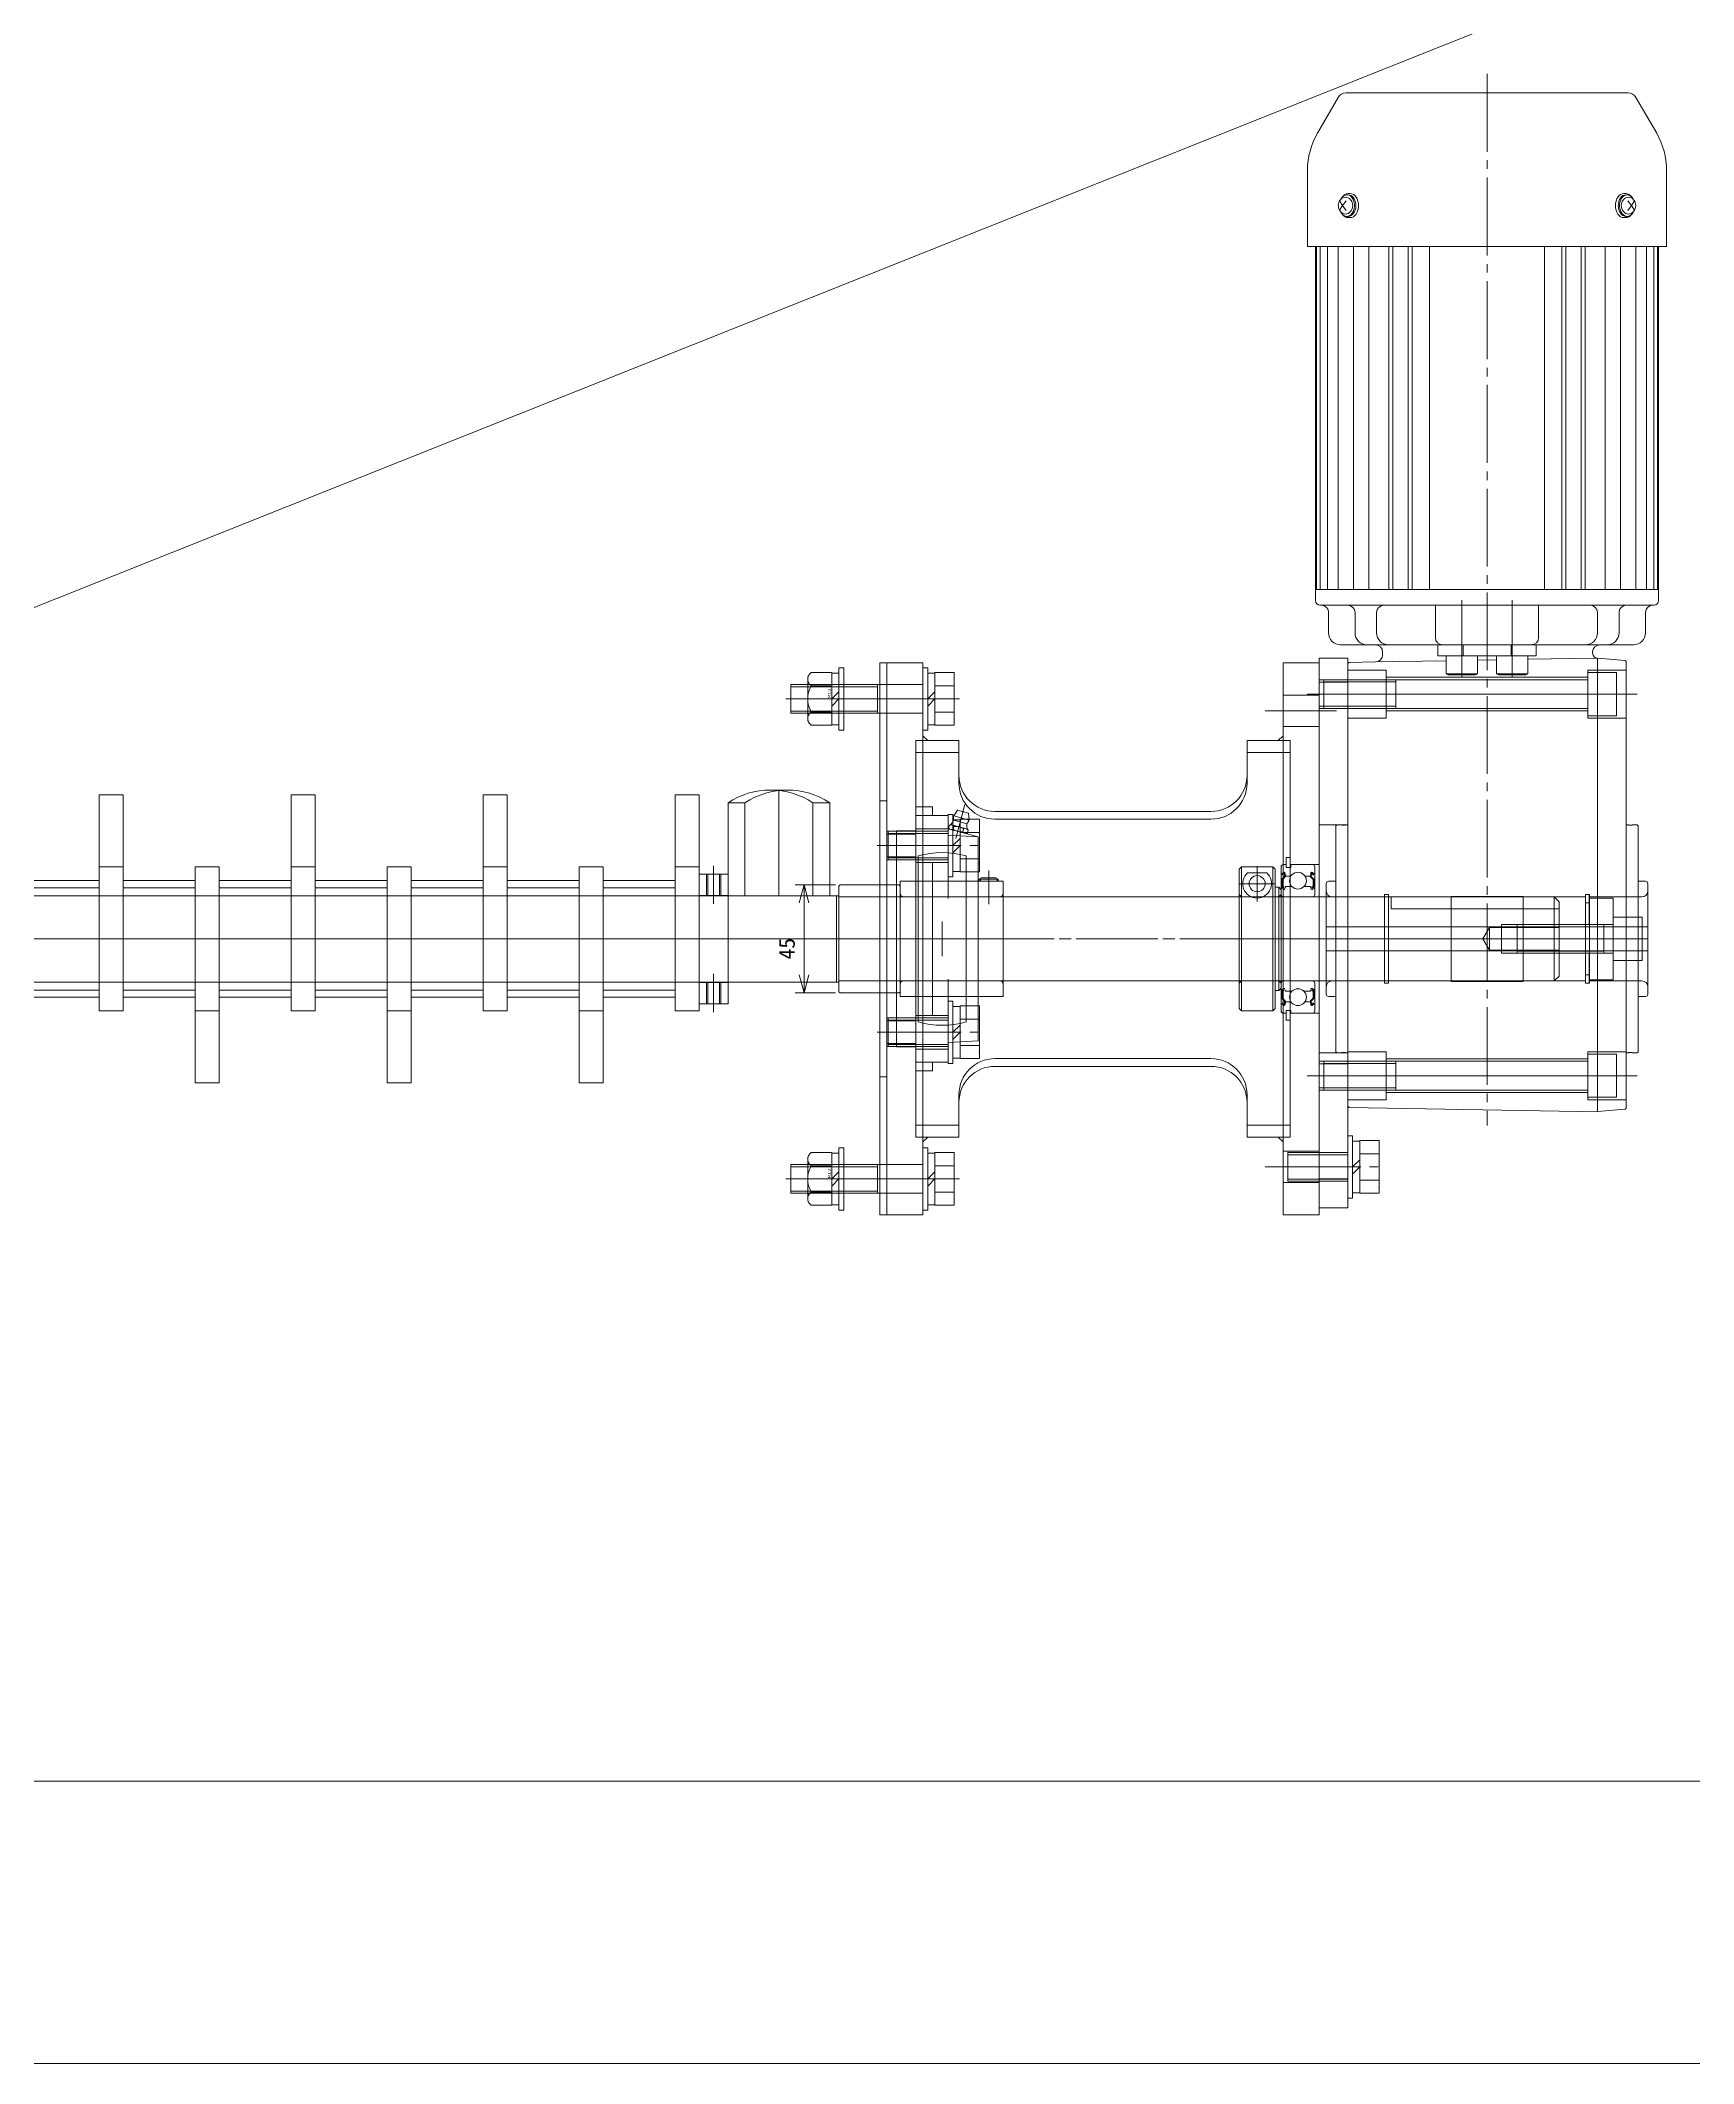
# Model space of a CAD drawing. Units: millimetres at full size. Extents: x -19442 to 19442, y -5866 to 5866.
# Drawn here: x -6899 to -6210, y 939 to 1782 of the extents above; entities that cross this region are included whole.
import ezdxf
from ezdxf.enums import TextEntityAlignment as Align

# ---------------------------------------------------------------- set-up
doc = ezdxf.new("R2010")
doc.units = ezdxf.units.MM
doc.header["$LTSCALE"] = 3.6
doc.linetypes.add('CHAIN2', pattern=[12, 9, -1, 1, -1])
doc.linetypes.add('DOUBLE_CHAIN2', pattern=[12.8, 9, -1, 0.6, -0.6, 0.6, -1])
for name, color, linetype, lineweight in [('0-2_06_PHANTOM', 2, 'DOUBLE_CHAIN2', 9), ('0-3_04_HIDDEN', 7, 'Continuous', 9), ('0-4_05_CENTER', 2, 'CHAIN2', 9), ('0-5_08_DIM', 3, 'Continuous', 9), ('0-6_0', 2, 'Continuous', 9), ('0-7_10_DRAFT', 1, 'Continuous', 9)]:
    doc.layers.add(name, color=color, linetype=linetype, lineweight=lineweight)
doc.styles.add('ＭＳ ゴシック', font='')
doc.styles.get('ＭＳ ゴシック').set_extended_font_data('MS Gothic')

# ---------------------------------------------------------------- blocks, each defined once
blk = doc.blocks.new('A$C33B27836_1')
at = {"layer": '0-3_04_HIDDEN', "color": 3}
for p, q in [((0, 57.5), (3, 57.5)), ((0, -57.5), (3, -57.5))]:
    blk.add_line(p, q, dxfattribs=at)
at = {"layer": '0-4_05_CENTER'}
for p, q in [((-7.072, 100), (9.943, 100)), ((-7.072, -100), (9.943, -100))]:
    blk.add_line(p, q, dxfattribs=at)
at = {"layer": '0-6_0', "color": 3}
blk.add_lwpolyline([(0, 115), (3, 115), (3, -115), (0, -115)], close=True, dxfattribs=at)
at = {"layer": '0-7_10_DRAFT'}
blk.add_line((0, 0), (3, 0), dxfattribs=at)
blk = doc.blocks.new('B6007ZZNRa_1')
at = {"layer": '0-6_0'}
for p, q in [((-3.78, 30), (-3.78, 18.5)), ((-3.58, 27.2), (-3.28, 27.2)), ((-2.338, 25.974), (-3.438, 24.874)), ((-3.28, 27.2), (-3.049, 27.53)), ((-2.961, 26.61), (-3.206, 26.782)), ((-3.034, 27.028), (-2.803, 27.357)), ((-2.789, 26.855), (-3.034, 27.028)), ((-2.961, 26.61), (-2.789, 26.855)), ((-2.78, 31), (-1.7, 31)), ((-2.385, 27.234), (-2.338, 25.974)), ((-2.087, 27.272), (-2.008, 26.382)), ((-1.809, 26.2), (0.314, 26.2)), ((-1.7, 31), (-1.7, 29.805)), ((-1.7, 29.805), (0, 29.805)), ((0, 29.805), (0.2, 29.805)), ((0.2, 31), (9.22, 31)), ((0.2, 31), (0.2, 29.805)), ((8.249, 26.2), (6.126, 26.2)), ((8.527, 27.272), (8.448, 26.382)), ((8.478, 26.721), (8.478, 25.85)), ((8.478, 25.85), (9.578, 24.75)), ((8.825, 27.234), (8.778, 25.974)), ((8.778, 25.974), (9.878, 24.874)), ((9.229, 26.855), (9.474, 27.028)), ((9.401, 26.61), (9.229, 26.855)), ((9.474, 27.028), (9.243, 27.357)), ((9.401, 26.61), (9.646, 26.782)), ((9.72, 27.2), (9.489, 27.53)), ((10.02, 27.2), (9.72, 27.2)), ((10.22, 30), (10.22, 18.5)), ((-3.58, 21.1), (-3.18, 21.1)), ((-3.438, 24.874), (-3.438, 21.7)), ((-3.18, 21.1), (-2.862, 20.721)), ((-3.138, 24.75), (-3.138, 21.7)), ((-2.618, 21.7), (-3.138, 21.7)), ((-3.138, 21.4), (-2.618, 21.4)), ((-2.78, 17.5), (9.22, 17.5)), ((-2.709, 20.65), (-2.534, 20.65)), ((-2.618, 21.4), (-2.618, 21.7)), ((-2.346, 20.781), (-2.023, 21.668)), ((-1.835, 21.8), (0.721, 21.8)), ((8.275, 21.8), (5.719, 21.8)), ((8.786, 20.781), (8.463, 21.668)), ((9.149, 20.65), (8.974, 20.65)), ((9.62, 21.1), (9.302, 20.721)), ((9.578, 24.75), (9.578, 21.7)), ((10.02, 21.1), (9.62, 21.1)), ((9.878, 24.874), (9.878, 21.7)), ((-3.78, -18.5), (-3.78, -30)), ((-3.58, -21.1), (-3.18, -21.1)), ((-3.438, -24.874), (-3.438, -21.7)), ((-2.338, -25.974), (-3.438, -24.874)), ((-3.18, -21.1), (-2.862, -20.721)), ((-3.138, -21.4), (-2.618, -21.4)), ((-3.138, -24.75), (-3.138, -21.7)), ((-2.618, -21.7), (-3.138, -21.7)), ((-2.038, -25.85), (-3.138, -24.75)), ((-2.78, -17.5), (9.22, -17.5)), ((-2.709, -20.65), (-2.534, -20.65)), ((-2.618, -21.4), (-2.618, -21.7)), ((-2.346, -20.781), (-2.023, -21.668)), ((-1.835, -21.8), (0.721, -21.8)), ((8.275, -21.8), (5.719, -21.8)), ((8.786, -20.781), (8.463, -21.668)), ((8.478, -25.85), (9.578, -24.75)), ((8.778, -25.974), (9.878, -24.874)), ((9.149, -20.65), (8.974, -20.65)), ((9.058, -21.4), (9.058, -21.7)), ((9.578, -21.4), (9.058, -21.4)), ((9.058, -21.7), (9.578, -21.7)), ((9.62, -21.1), (9.302, -20.721)), ((9.578, -24.75), (9.578, -21.7)), ((10.02, -21.1), (9.62, -21.1)), ((9.878, -24.874), (9.878, -21.7)), ((10.22, -18.5), (10.22, -30)), ((-3.58, -27.2), (-3.28, -27.2)), ((-3.28, -27.2), (-3.049, -27.53)), ((-2.961, -26.61), (-3.206, -26.782)), ((-2.789, -26.855), (-3.034, -27.028)), ((-3.034, -27.028), (-2.803, -27.357)), ((-2.961, -26.61), (-2.789, -26.855)), ((-2.78, -31), (-1.7, -31)), ((-2.385, -27.234), (-2.338, -25.974)), ((-2.087, -27.272), (-2.008, -26.382)), ((-2.038, -26.721), (-2.038, -25.85)), ((-1.809, -26.2), (0.314, -26.2)), ((-1.7, -29.805), (0, -29.805)), ((-1.7, -31), (-1.7, -29.805)), ((0, -29.805), (0.2, -29.805)), ((0.2, -31), (0.2, -29.805)), ((0.2, -31), (9.22, -31)), ((0.27, -31), (0.27, -31)), ((2.72, -31), (2.72, -31)), ((8.249, -26.2), (6.126, -26.2)), ((8.527, -27.272), (8.448, -26.382)), ((8.478, -26.721), (8.478, -25.85)), ((8.825, -27.234), (8.778, -25.974)), ((9.401, -26.61), (9.229, -26.855)), ((9.229, -26.855), (9.474, -27.028)), ((9.474, -27.028), (9.243, -27.357)), ((9.401, -26.61), (9.646, -26.782)), ((9.72, -27.2), (9.489, -27.53)), ((10.02, -27.2), (9.72, -27.2))]:
    blk.add_line(p, q, dxfattribs=at)
for points in [[(0, 29.805), (0, 33.85), (-1.7, 33.85), (-1.7, 31)], [(-2.038, 26.721), (-2.038, 25.85), (-3.138, 24.75)], [(9.578, 21.4), (9.058, 21.4), (9.058, 21.7), (9.578, 21.7)], [(0, -29.805), (0, -33.85), (-1.7, -33.85), (-1.7, -31)]]:
    blk.add_lwpolyline(points, dxfattribs=at)
for centre in [(3.22, 24.25), (3.22, -24.25)]:
    blk.add_circle(centre, 3.5, dxfattribs=at)
for centre, radius, start, end in [((-2.78, 30), 1, 90, 180), ((-3.58, 27.4), 0.2, 180, 270), ((-3.035, 27.027), 0.3, 144.93555, 235.03769), ((-2.615, 27.225), 0.53, 5.06514, 144.93555), ((-2.615, 27.225), 0.23, 2.13108, 144.93555), ((-1.809, 26.4), 0.2, 185.06514, 270), ((8.249, 26.4), 0.2, 270, 354.93486), ((9.055, 27.225), 0.53, 35.06445, 174.93486), ((9.055, 27.225), 0.23, 35.06445, 177.86892), ((9.22, 30), 1, 0, 90), ((9.475, 27.027), 0.3, 304.96231, 35.06445), ((10.02, 27.4), 0.2, 270, 0), ((-3.58, 20.9), 0.2, 90, 180), ((-2.78, 18.5), 1, 180, 270), ((-3.138, 21.7), 0.3, 180, 270), ((-2.709, 20.85), 0.2, 219.99908, 270), ((-2.534, 20.85), 0.2, 270, 339.97033), ((-1.835, 21.6), 0.2, 90, 159.97033), ((8.275, 21.6), 0.2, 20.02967, 90), ((8.974, 20.85), 0.2, 200.02967, 270), ((9.149, 20.85), 0.2, 270, 320.00092), ((9.22, 18.5), 1, 270, 0), ((9.578, 21.7), 0.3, 270, 0), ((10.02, 20.9), 0.2, 0, 90), ((-2.78, -18.5), 1, 90, 180), ((-3.58, -20.9), 0.2, 180, 270), ((-3.138, -21.7), 0.3, 90, 180), ((-2.709, -20.85), 0.2, 90, 140.00092), ((-2.534, -20.85), 0.2, 20.02967, 90), ((-1.835, -21.6), 0.2, 200.02967, 270), ((8.275, -21.6), 0.2, 270, 339.97033), ((8.974, -20.85), 0.2, 90, 159.97033), ((9.149, -20.85), 0.2, 39.99908, 90), ((9.22, -18.5), 1, 0, 90), ((9.578, -21.7), 0.3, 0, 90), ((10.02, -20.9), 0.2, 270, 0), ((-3.58, -27.4), 0.2, 90, 180), ((-2.78, -30), 1, 180, 270), ((-3.035, -27.027), 0.3, 124.96231, 215.06445), ((-2.615, -27.225), 0.53, 215.06445, 354.93486), ((-2.615, -27.225), 0.23, 215.06445, 357.86892), ((-1.809, -26.4), 0.2, 90, 174.93486), ((8.249, -26.4), 0.2, 5.06514, 90), ((9.055, -27.225), 0.53, 185.06514, 324.93555), ((9.055, -27.225), 0.23, 182.13108, 324.93555), ((9.22, -30), 1, 270, 0), ((9.475, -27.027), 0.3, 324.93555, 55.03769), ((10.02, -27.4), 0.2, 0, 90)]:
    blk.add_arc(centre, radius, start, end, dxfattribs=at)
at = {"layer": '0-7_10_DRAFT'}
for p, q in [((-3.78, 0), (10.22, 0)), ((0, 2.154), (0, -2.154))]:
    blk.add_line(p, q, dxfattribs=at)
blk = doc.blocks.new('SCSBN35-43b_1')
at = {"layer": '0-3_04_HIDDEN', "color": 2}
for p, q in [((1, 17.5), (0, 18.5)), ((1, 17.5), (16.5, 17.5)), ((16.5, 17.5), (17.5, 18.5)), ((1, -17.5), (0, -18.5)), ((1, -17.5), (16.5, -17.5)), ((16.5, -17.5), (17.5, -18.5))]:
    blk.add_line(p, q, dxfattribs=at)
at = {"layer": '0-4_05_CENTER'}
for p, q in [((10, -15.637), (10, -30.363)), ((2.637, -23), (17.363, -23))]:
    blk.add_line(p, q, dxfattribs=at)
at = {"layer": '0-6_0'}
for p, q in [((3.5, 30), (2.5, 29)), ((2.5, 29), (2.5, -29)), ((3.5, -30), (3.5, 30)), ((3.5, 30), (10, 30)), ((16.5, 30), (10, 30)), ((16.5, -30), (16.5, 30)), ((16.5, 30), (17.5, 29)), ((17.5, 29), (17.5, -29)), ((1, 21.5), (0, 20.5)), ((0, -20.5), (0, 20.5)), ((2.5, 21.5), (1, 21.5)), ((1, -21.5), (1, 21.5)), ((0, -20.5), (1, -21.5)), ((2.5, -21.5), (1, -21.5)), ((3.5, -30), (2.5, -29)), ((3.5, -30), (16.5, -30)), ((6.026, -27.495), (13.974, -27.495)), ((16.5, -30), (17.5, -29))]:
    blk.add_line(p, q, dxfattribs=at)
blk.add_circle((10, -23), 3.35, dxfattribs=at)
blk.add_arc((10, -23), 6, 311.47521, 228.52479, dxfattribs=at)
at = {"layer": '0-7_10_DRAFT'}
blk.add_line((0, 0), (17.5, 0), dxfattribs=at)
blk = doc.blocks.new('A$C630D245E_1')
at = {"layer": '0-3_04_HIDDEN'}
for p, q in [((-321.464, 62), (-328.536, 62)), ((-339.142, 18), (-339.142, 56.736)), ((-310.858, 56.736), (-310.858, 18)), ((-303.787, 56.736), (-310.858, 56.736)), ((-303.787, 56.736), (-303.787, 18)), ((-301, 18), (-301, -18)), ((-300, 17.5), (-2, 17.5)), ((-70, 12.5), (-70, 17.5)), ((0, 15.5), (-2, 17.5)), ((-2, -17.5), (-2, 17.5)), ((-70, 12.5), (0, 12.5)), ((0, -15.5), (0, 15.5)), ((-1548, 0), (-342.426, 0)), ((-300, 0), (-342.426, 0)), ((-29, 4.75), (-31.742, 0)), ((-31.742, 0), (-29, -4.75)), ((-24, 6), (0, 6)), ((-24, -6), (-24, 6)), ((-29, -4.75), (0, -4.75)), ((-24, -6), (0, -6)), ((0, -15.5), (-2, -17.5)), ((-300, -17.5), (-2, -17.5))]:
    blk.add_line(p, q, dxfattribs=at)
for points in [[(-346.213, 18), (-346.213, 56.736), (-339.142, 56.736)], [(-29, -4.75), (-29, 4.75), (0, 4.75)]]:
    blk.add_lwpolyline(points, dxfattribs=at)
blk.add_lwpolyline([(-300, 18), (-1548, 18), (-1550, 16), (-1550, -16), (-1548, -18), (-300, -18)], close=True, dxfattribs=at)
for centre, start, end in [((-328.536, 29.684), 90, 123.16324), ((-321.464, 29.684), 56.83676, 123.16324), ((-328.536, 29.684), 56.83676, 90)]:
    blk.add_arc(centre, 32.316, start, end, dxfattribs=at)
at = {"layer": '0-4_05_CENTER'}
blk.add_line((4.084, 0), (-1560, 0), dxfattribs=at)
at = {"layer": '0-7_10_DRAFT'}
blk.add_line((-325, 62), (-325, 18), dxfattribs=at)
blk = doc.blocks.new('A$C24EB69A1_1')
at = {"layer": '0-3_04_HIDDEN'}
for p, q in [((3, 27), (3, 18.1)), ((3.6, 27), (3.6, 18.1)), ((8.4, 27), (8.4, 18.1)), ((9, 27), (9, 18.1)), ((0, 18.1), (12, 18.1)), ((0, -18.1), (12, -18.1)), ((3, -27), (3, -18.1)), ((3.6, -27), (3.6, -18.1)), ((8.4, -27), (8.4, -18.1)), ((9, -27), (9, -18.1))]:
    blk.add_line(p, q, dxfattribs=at)
blk.add_lwpolyline([(0, -27), (12, -27), (12, 27), (0, 27)], close=True, dxfattribs=at)
at = {"layer": '0-4_05_CENTER'}
for p, q in [((6, 30.5), (6, 14.6)), ((6, -30.5), (6, -14.6))]:
    blk.add_line(p, q, dxfattribs=at)
at = {"layer": '0-7_10_DRAFT'}
blk.add_line((0, 0), (12, 0), dxfattribs=at)
blk = doc.blocks.new('A$C34C55DE4_1')
at = {"layer": '0-3_04_HIDDEN'}
for p, q in [((-30, 21.3), (0, 21.3)), ((-30, -21.3), (0, -21.3))]:
    blk.add_line(p, q, dxfattribs=at)
blk.add_lwpolyline([(-30, -24.3), (0, -24.3), (0, 24.3), (-30, 24.3)], close=True, dxfattribs=at)
at = {"layer": '0-7_10_DRAFT'}
blk.add_line((-30, 0), (0, 0), dxfattribs=at)
blk = doc.blocks.new('SNCS-HN-V35.0-D45-L25.5a_1')
at = {"layer": '0-3_04_HIDDEN', "color": 2}
for points in [[(-25.5, 17.5), (0, 17.5), (0, 22), (-0.5, 22.5), (-25, 22.5), (-25.5, 22)], [(-25.5, -17.5), (0, -17.5), (0, -22), (-0.5, -22.5), (-25, -22.5), (-25.5, -22)]]:
    blk.add_lwpolyline(points, close=True, dxfattribs=at)
at = {"layer": '0-7_10_DRAFT'}
blk.add_line((-25.5, 0), (0, 0), dxfattribs=at)
blk = doc.blocks.new('A$C17EB19F8_1')
at = {"layer": '0-3_04_HIDDEN'}
for p, q in [((0, 18), (-10, 18)), ((0, -18), (-10, -18)), ((0, -30), (-10, -30))]:
    blk.add_line(p, q, dxfattribs=at)
blk.add_lwpolyline([(-10, -60), (0, -60), (0, 30), (-10, 30)], close=True, dxfattribs=at)
at = {"layer": '0-7_10_DRAFT'}
blk.add_line((0, 0), (-10, 0), dxfattribs=at)
blk = doc.blocks.new('A$C787D12C3_1')
at = {"layer": '0-3_04_HIDDEN'}
for p, q in [((10, 18), (0, 18)), ((10, -18), (0, -18)), ((10, -30), (0, -30))]:
    blk.add_line(p, q, dxfattribs=at)
blk.add_lwpolyline([(0, -60), (10, -60), (10, 30), (0, 30)], close=True, dxfattribs=at)
at = {"layer": '0-7_10_DRAFT'}
blk.add_line((10, 0), (0, 0), dxfattribs=at)
blk = doc.blocks.new('A$C41610DD0_1')
at = {"layer": '0-3_04_HIDDEN'}
for name, p in [('A$C630D245E_1', (0, 0)), ('A$C17EB19F8_1', (-558.213, 0)), ('A$C17EB19F8_1', (-478.213, 0)), ('A$C17EB19F8_1', (-398.213, 0)), ('A$C34C55DE4_1', (-608.213, 0)), ('A$C34C55DE4_1', (-568.213, 0)), ('A$C34C55DE4_1', (-528.213, 0)), ('A$C34C55DE4_1', (-488.213, 0)), ('A$C34C55DE4_1', (-448.213, 0)), ('A$C34C55DE4_1', (-408.213, 0)), ('A$C34C55DE4_1', (-368.213, 0)), ('SNCS-HN-V35.0-D45-L25.5a_1', (-274.5, 0))]:
    blk.add_blockref(name, p, dxfattribs=at)
at = {"layer": '0-3_04_HIDDEN', "rotation": 180}
for p in [(-598.213, 0), (-518.213, 0), (-438.213, 0), (-358.213, 0)]:
    blk.add_blockref('A$C787D12C3_1', p, dxfattribs=at)
at = {"layer": '0-3_04_HIDDEN', "xscale": -1}
blk.add_blockref('A$C24EB69A1_1', (-346.213, 0), dxfattribs=at)
blk = doc.blocks.new('A$C169F6710_1')
at = {"layer": '0-3_04_HIDDEN', "linetype": 'CHAIN2'}
blk.add_line((0, -111.5), (0, 13.5), dxfattribs=at)
at = {"layer": '0-3_04_HIDDEN'}
for p, q in [((9, 0), (-9, 0)), ((-6, -110), (-6, 0)), ((6, -110), (6, 0)), ((-6, -80), (6, -80)), ((-5.053, -110), (-5.053, -80)), ((5.053, -110), (5.053, -80)), ((-6, -110), (6, -110))]:
    blk.add_line(p, q, dxfattribs=at)
blk.add_lwpolyline([(9, 0), (9, 12), (-9, 12), (-9, 0)], dxfattribs=at)
at = {"layer": '0-7_10_DRAFT', "style": 'ＭＳ ゴシック', "width": 1.9}
blk.add_text('CS-M12x110L', height=0.2199, dxfattribs=at).set_placement((5.794, 11.658), align=Align.BOTTOM_LEFT)
blk = doc.blocks.new('A$C4DE534E5_2')
at = {"layer": '0-3_04_HIDDEN'}
for p, q in [((-10.97, 13), (10.97, 13)), ((-10.97, 5), (-10.97, 13)), ((-5.485, 5), (-5.485, 13)), ((5.485, 5), (5.485, 13)), ((10.97, 5), (10.97, 13)), ((-13, 2), (13, 2)), ((-13, 2), (-13, 0)), ((-13, 0), (13, 0)), ((-10.97, 5), (10.97, 5)), ((-10.75, 5), (-10.75, 2)), ((-6, -25), (-6, 0)), ((-5.053, -25), (-5.053, 0)), ((0, 2), (-3, 5)), ((0, 5), (3, 2)), ((5.053, -25), (5.053, 0)), ((6, -25), (6, 0)), ((10.75, 2), (10.75, 5)), ((13, 0), (13, 2)), ((-6, -25), (6, -25))]:
    blk.add_line(p, q, dxfattribs=at)
at = {"layer": '0-3_04_HIDDEN', "linetype": 'CHAIN2'}
blk.add_line((0, -27.009), (0, 15.354), dxfattribs=at)
at = {"layer": '0-7_10_DRAFT', "style": 'ＭＳ ゴシック', "width": 1.8}
blk.add_text('BT-M12x30L,SW,PW', height=0.2199, dxfattribs=at).set_placement((6.19, 12.658), align=Align.BOTTOM_LEFT)
blk = doc.blocks.new('A$C415A6936_1')
at = {"layer": '0-3_04_HIDDEN', "linetype": 'CHAIN2'}
blk.add_line((0, -41.5), (0, 13.5), dxfattribs=at)
at = {"layer": '0-3_04_HIDDEN'}
for p, q in [((9, 0), (-9, 0)), ((-6, -40), (-6, 0)), ((6, -40), (6, 0)), ((-6, -4), (6, -4)), ((-5.053, -40), (-5.053, -4)), ((5.053, -40), (5.053, -4)), ((-6, -40), (6, -40))]:
    blk.add_line(p, q, dxfattribs=at)
blk.add_lwpolyline([(9, 0), (9, 12), (-9, 12), (-9, 0)], dxfattribs=at)
at = {"layer": '0-7_10_DRAFT', "style": 'ＭＳ ゴシック', "width": 1.9}
blk.add_text('CS-M12x40L', height=0.2199, dxfattribs=at).set_placement((6.067, 11.658), align=Align.BOTTOM_LEFT)
blk = doc.blocks.new('A$C564416E9_1')
at = {"layer": '0-6_0'}
for points in [[(0, 17), (-10, 17), (-10, 6), (0, 6)], [(0, -17), (-10, -17), (-10, -6), (0, -6)]]:
    blk.add_lwpolyline(points, close=True, dxfattribs=at)
at = {"layer": '0-7_10_DRAFT'}
blk.add_line((-10, 0), (0, 0), dxfattribs=at)
blk = doc.blocks.new('A$C04153C8E_1')
at = {"layer": '0-6_0'}
for points in [[(0, 18.5), (-1.6, 18.5), (-1.6, 15), (0, 15)], [(0, -18.5), (-1.6, -18.5), (-1.6, -15), (0, -15)]]:
    blk.add_lwpolyline(points, close=True, dxfattribs=at)
at = {"layer": '0-7_10_DRAFT'}
blk.add_line((0, 0), (-1.6, 0), dxfattribs=at)
blk = doc.blocks.new('A$C041477D7_1')
at = {"layer": '0-3_04_HIDDEN'}
for p, q in [((-101, 12), (-101, 0)), ((-100, 12), (-100, 0)), ((-90, 12), (-90, 0)), ((-89, 12), (-89, 0)), ((-63, 12), (-63, 0)), ((-62, 12), (-62, 0)), ((-52, 12), (-52, 0)), ((-51, 12), (-51, 0)), ((-47.5, 12), (-47.5, 0)), ((47.5, 12), (47.5, 0)), ((96, 12), (96, 0)), ((97, 12), (97, 0)), ((107, 12), (107, 0)), ((108, 12), (108, 0))]:
    blk.add_line(p, q, dxfattribs=at)
at = {"layer": '0-4_05_CENTER'}
for p, q in [((-95, 17), (-95, -5)), ((-57, 17), (-57, -5)), ((102, 17), (102, -5))]:
    blk.add_line(p, q, dxfattribs=at)
at = {"layer": '0-6_0', "color": 134}
blk.add_lwpolyline([(117, 12), (117, 0), (-112, 0), (-112, 12)], close=True, dxfattribs=at)
at = {"layer": '0-7_10_DRAFT'}
blk.add_line((0, 12), (0, 0), dxfattribs=at)
blk = doc.blocks.new('A$C1EEF0FFA_1')
at = {"layer": '0-6_0', "color": 134}
for p, q in [((-10.97, 13), (10.97, 13)), ((-10.97, 5), (-10.97, 13)), ((-5.485, 5), (-5.485, 13)), ((5.485, 5), (5.485, 13)), ((10.97, 5), (10.97, 13)), ((-13, 2), (13, 2)), ((-13, 2), (-13, 0)), ((-13, 0), (13, 0)), ((-10.97, 5), (10.97, 5)), ((-10.75, 5), (-10.75, 2)), ((-6, -55), (-6, 0)), ((0, 2), (-3, 5)), ((0, 5), (3, 2)), ((6, -55), (6, 0)), ((10.75, 2), (10.75, 5)), ((13, 0), (13, 2)), ((-6, -19), (6, -19)), ((-5.053, -55), (-5.053, -19)), ((5.053, -55), (5.053, -19)), ((-6, -55), (6, -55))]:
    blk.add_line(p, q, dxfattribs=at)
at = {"layer": '0-6_0', "color": 134, "linetype": 'CHAIN2'}
blk.add_line((0, -57.157), (0, 15.24), dxfattribs=at)
at = {"layer": '0-7_10_DRAFT', "style": 'ＭＳ ゴシック', "width": 1.8}
blk.add_text('BT-M12x60L,SW,PW', height=0.2199, dxfattribs=at).set_placement((6.421, 12.658), align=Align.BOTTOM_LEFT)
blk = doc.blocks.new('M12Nza_1_1_1')
at = {"layer": '0-2_06_PHANTOM', "color": 7}
for p, q in [((-10.95, 5), (-10.95, 13.533)), ((-8.213, 15), (8.212, 15)), ((-5.475, 5), (-5.475, 13.533)), ((5.475, 5), (5.475, 13.533)), ((10.95, 13.533), (10.95, 5)), ((10.95, 5), (-10.95, 5)), ((-10.75, 2), (-10.75, 5)), ((0, 2), (-3, 5)), ((0, 5), (3, 2)), ((10.75, 5), (10.75, 2))]:
    blk.add_line(p, q, dxfattribs=at)
at = {"layer": '0-2_06_PHANTOM', "color": 7, "linetype": 'CHAIN2'}
blk.add_line((0, 0), (0, 15), dxfattribs=at)
at = {"layer": '0-2_06_PHANTOM', "color": 7}
blk.add_lwpolyline([(-13, 2), (13, 2), (13, 0), (-13, 0)], close=True, dxfattribs=at)
for centre, radius, start, end in [((-8.213, 11.712), 3.288, 33.626, 146.374), ((0, 4.05), 10.95, 60, 120), ((8.212, 11.712), 3.288, 33.626, 146.374)]:
    blk.add_arc(centre, radius, start, end, dxfattribs=at)
at = {"layer": '0-7_10_DRAFT', "style": 'ＭＳ ゴシック', "width": 1.8}
blk.add_text('M12', height=1.1, dxfattribs=at).set_placement((0.31, 5.093), align=Align.BOTTOM_LEFT)
blk = doc.blocks.new('MUCFC207c_1')
at = {"layer": '0-3_04_HIDDEN', "color": 2}
for p, q in [((-22.189, 49.526), (-22.018, 52.367)), ((-22.189, 49.526), (-15.814, 51.234)), ((-22.018, 52.367), (-17.382, 53.609)), ((-15.814, 51.234), (-17.382, 53.609)), ((0, 51.391), (-13.5, 51.391)), ((-13.5, 51.391), (-13.5, 16.786)), ((0, 55), (-7, 55)), ((-7, 51.391), (-7, 55)), ((0, 55), (0, -55)), ((-26, 42.5), (-13.5, 45.849)), ((-26, 42.5), (-13.5, 43.158)), ((-26, -42.5), (-26, 42.5)), ((-21.5, 44.089), (-21.826, 45.306)), ((-15.845, 49.418), (-21.254, 47.968)), ((-20.945, 45.925), (-15.09, 47.494)), ((-14.572, 45.562), (-20.428, 43.993)), ((-19.874, 45.829), (-19.548, 44.612)), ((-15.97, 46.875), (-15.644, 45.658)), ((-14.018, 47.398), (-13.692, 46.181)), ((-13.5, 45.891), (0, 45.891)), ((8, 45), (0, 45)), ((8, 45), (8, -45)), ((-34.4, 24.9), (-33.361, 25.5)), ((-27.439, 25.5), (-33.361, 25.5)), ((-26.4, 24.9), (-27.439, 25.5)), ((-13.5, 31.891), (0, 31.891)), ((-7, 31.723), (-7, 25.501)), ((-7, -25.501), (-7, 25.501)), ((-36.4, 24), (-36.4, -24)), ((5, 17.5), (-34.9, 17.5)), ((-26.4, 24.9), (-34.4, 24.9)), ((-34.4, 24), (-34.4, 24.9)), ((-33.85, 24), (-33.85, 25.218)), ((-26.95, 24), (-26.95, 25.218)), ((-26.4, 24), (-26.4, 24.9)), ((6.5, 24), (6.5, -24)), ((-13.5, -51.391), (-13.5, -16.786)), ((5, -17.5), (-34.9, -17.5)), ((-13.5, -31.891), (0, -31.891)), ((-7, -25.501), (-7, -31.723)), ((-26, -42.5), (-13.5, -43.158)), ((-13.5, -45.891), (0, -45.891)), ((8, -45), (0, -45)), ((0, -51.391), (-13.5, -51.391)), ((-7, -55), (-7, -51.391)), ((0, -55), (-7, -55))]:
    blk.add_line(p, q, dxfattribs=at)
at = {"layer": '0-3_04_HIDDEN', "color": 2, "linetype": 'CHAIN2'}
for p, q in [((-16.724, 41.88), (-20.502, 55.982)), ((-17.158, 38.891), (3.272, 38.891)), ((-30.4, 28.5), (-30.4, 14.5)), ((-17.158, -38.891), (3.272, -38.891))]:
    blk.add_line(p, q, dxfattribs=at)
at = {"layer": '0-3_04_HIDDEN', "color": 2}
for points in [[(6.5, 24), (-26, 24), (-36.4, 24)], [(6.5, -24), (-26, -24), (-36.4, -24)]]:
    blk.add_lwpolyline(points, dxfattribs=at)
for centre, radius, start, end in [((-19.315, 51.551), 1.587, 84.55499, 125.44501), ((-19.001, 50.38), 3.3, 347.94674, 15), ((-19.001, 50.38), 3.3, 195, 222.05326), ((-20.541, 44.415), 1.563, 64.73979, 145.26021), ((-27.245, 47.653), 6, 339.31982, 359.78433), ((-20.832, 45.503), 1.563, 244.73979, 325.26021), ((-22.045, 47.634), 0.8, 359.78433, 42.05326), ((-16.543, 41.205), 5.698, 84.22909, 125.77091), ((-18.975, 50.281), 5.698, 264.22909, 305.77091), ((-14.685, 45.984), 1.563, 64.73979, 145.26021), ((-14.992, 49.524), 0.8, 167.94674, 210.21567), ((-10.498, 52.141), 6, 210.21567, 230.68018), ((-14.977, 47.072), 1.563, 244.73979, 325.26021), ((-34.9, 19), 1.5, 180, 270), ((5, 19), 1.5, 270, 0), ((-34.9, -19), 1.5, 90, 180), ((5, -19), 1.5, 0, 90)]:
    blk.add_arc(centre, radius, start, end, dxfattribs=at)
at = {"layer": '0-7_10_DRAFT'}
for p, q in [((-21, -34.583), (-21, 34.583)), ((-1, -34.583), (-1, 34.583)), ((-36.4, 0), (8, 0)), ((-11, 7.213), (-11, -7.213))]:
    blk.add_line(p, q, dxfattribs=at)
for start, end in [(73.87238, 106.12762), (253.87238, 286.12762)]:
    blk.add_arc((-11, 0), 36, start, end, dxfattribs=at)
blk = doc.blocks.new('A$C02B163D6_1')
at = {"layer": '0-3_04_HIDDEN'}
for p, q in [((-180, 101.5), (-165, 101.5)), ((-180, 88.5), (-165, 88.5)), ((-165, 82.6), (-168, 82.6)), ((-168, -82.6), (-168, 82.6)), ((-168, 77.6), (-150, 77.6)), ((-150, 82.6), (-150, 64.88)), ((-30, 64.88), (-30, 82.6)), ((-30, 77.6), (-12, 77.6)), ((-15, 82.6), (-12, 82.6)), ((-12, -82.6), (-12, 82.6)), ((-135, 49.88), (-45, 49.88)), ((-12, 44.891), (0, 44.891)), ((-12, 43.641), (0, 43.641)), ((-12, 34.141), (0, 34.141)), ((-168, 31), (-180, 31)), ((-12, 32.891), (0, 32.891)), ((-168, -31), (-180, -31)), ((-12, -32.891), (0, -32.891)), ((-12, -34.141), (0, -34.141)), ((-135, -49.88), (-45, -49.88)), ((-12, -43.641), (0, -43.641)), ((-12, -44.891), (0, -44.891)), ((-150, -82.6), (-150, -64.88)), ((-30, -64.88), (-30, -82.6)), ((-168, -77.6), (-150, -77.6)), ((-165, -82.6), (-168, -82.6)), ((-30, -77.6), (-12, -77.6)), ((-15, -82.6), (-12, -82.6)), ((-180, -88.5), (-165, -88.5)), ((-180, -101.5), (-165, -101.5))]:
    blk.add_line(p, q, dxfattribs=at)
for centre, start, end in [((-135, 64.88), 180, 270), ((-45, 64.88), 270, 0), ((-135, -64.88), 90, 180), ((-45, -64.88), 0, 90)]:
    blk.add_arc(centre, 15, start, end, dxfattribs=at)
at = {"layer": '0-4_05_CENTER'}
for p, q in [((-157.634, 95), (-187.26, 95)), ((-22.366, 100), (7.26, 100)), ((-16.143, 38.891), (4.119, 38.891)), ((6, 0), (-186.302, 0)), ((-16.143, -38.891), (4.119, -38.891)), ((-157.634, -95), (-187.26, -95)), ((-22.366, -100), (7.26, -100))]:
    blk.add_line(p, q, dxfattribs=at)
at = {"layer": '0-6_0', "color": 134}
for p, q in [((-150, 82.6), (-165, 82.6)), ((-15, 82.6), (-30, 82.6)), ((-135, 53.094), (-45, 53.094)), ((-135, -53.094), (-45, -53.094)), ((-150, -82.6), (-165, -82.6)), ((-15, -82.6), (-30, -82.6))]:
    blk.add_line(p, q, dxfattribs=at)
for points in [[(-180, 115), (-165, 115), (-165, -115), (-180, -115)], [(-15, -115), (0, -115), (0, 115), (-15, 115)]]:
    blk.add_lwpolyline(points, close=True, dxfattribs=at)
at = {"layer": '0-6_0', "color": 3}
for points in [[(-165, 82.6), (-163, 82.6), (-163, 82.6), (-165, 84.6)], [(-15, 82.6), (-17, 82.6), (-17, 82.6), (-15, 84.6)], [(-165, -82.6), (-163, -82.6), (-163, -82.6), (-165, -84.6)], [(-15, -82.6), (-17, -82.6), (-17, -82.6), (-15, -84.6)]]:
    blk.add_lwpolyline(points, close=True, dxfattribs=at)
at = {"layer": '0-6_0', "color": 134}
for centre, start, end in [((-135, 68.094), 180, 270), ((-45, 68.094), 270, 0), ((-135, -68.094), 90, 180), ((-45, -68.094), 0, 90)]:
    blk.add_arc(centre, 15, start, end, dxfattribs=at)
blk = doc.blocks.new('GM-SHYPF-RH 0.75kW、1／5～1／60、200V、60Hzb_1')
at = {"layer": '0-3_04_HIDDEN', "color": 2}
for p, q in [((-17.5, 100.75), (-17.5, 122.5)), ((17.5, 121), (-17.5, 121)), ((-5, -9), (-5, 125)), ((5, -9), (5, 125)), ((17.5, 100.75), (17.5, 122.5)), ((-112, 115.999), (-112, 99.999)), ((-92, 115.999), (-92, 99.999)), ((47, 115.999), (47, 99.999)), ((67, 115.999), (67, 99.999)), ((-112, 99.999), (-92, 99.999)), ((-109, 99.999), (-109, 15.999)), ((-95, 99.999), (-95, 15.999)), ((-18.5, 100.75), (18.5, 100.75)), ((-18.5, 99), (-18.5, 100.75)), ((-17.5, 73), (-17.5, 99)), ((17.5, 73), (17.5, 99)), ((47, 99.999), (67, 99.999)), ((50, 99.999), (50, 15.999)), ((64, 99.999), (64, 15.999)), ((-118, 68), (-122.5, 68)), ((17.7, 73), (-17.7, 73)), ((-17.7, 43), (-17.7, 73)), ((17.7, 43), (17.7, 73)), ((-118, 48), (-122.5, 48)), ((17.7, 43), (-17.7, 43)), ((-17.5, 17), (-17.5, 43)), ((17.5, 17), (17.5, 43)), ((-112, 15.999), (-112, -0.001)), ((-18.5, 15.25), (18.5, 15.25)), ((-17.5, -6.5), (-17.5, 15.25)), ((17.5, -6.5), (17.5, 15.25)), ((47, 15.999), (47, -0.001))]:
    blk.add_line(p, q, dxfattribs=at)
for points in [[(-18.5, 99), (18.5, 99), (18.5, 100.75)], [(-18.5, 17), (18.5, 17), (18.5, 15.25)], [(-112, 15.999), (-92, 15.999), (-92, -0.001)], [(47, 15.999), (67, 15.999), (67, -0.001)]]:
    blk.add_lwpolyline(points, dxfattribs=at)
for centre, start, end in [((-20, 122.5), 0, 90), ((20, 122.5), 90, 180), ((-20, -6.5), 270, 0), ((20, -6.5), 180, 270)]:
    blk.add_arc(centre, 2.5, start, end, dxfattribs=at)
at = {"layer": '0-4_05_CENTER'}
for p, q in [((-102, -4.543), (-102, 120.542)), ((57, -4.543), (57, 120.542)), ((-109.085, 68.5), (-141.095, 68.5)), ((-360.377, 58), (77.681, 58)), ((-109.072, 47.5), (-141.095, 47.5))]:
    blk.add_line(p, q, dxfattribs=at)
at = {"layer": '0-6_0'}
for p, q in [((-350.6, 120.041), (-335.647, 128.674)), ((-288.5, 132.8), (-320.247, 132.8)), ((-288.5, 132.8), (-288.5, -16.8)), ((-288.5, 129.5), (-145.5, 129.5)), ((-288.5, 129), (-145.5, 129)), ((-288.5, 127.5), (-145.5, 127.5)), ((-145.5, -4.75), (-145.5, 129.5)), ((-141, 129.5), (-145.5, 129.5)), ((-139, 127), (-139, 127.5)), ((-139, -11), (-139, 127)), ((-305.5, 118.245), (-307.5, 116.672)), ((-305.5, 118.245), (-307.429, 119.456)), ((-305.5, 118.245), (-303.57, 119.456)), ((-305.5, 118.245), (-303.5, 116.672)), ((-288.5, 124.5), (-145.5, 124.5)), ((-288.5, 120), (-145.5, 120)), ((-136, 124), (-127.5, 124)), ((-136, 124), (-127.5, 124)), ((-122.5, 104.5), (-122.5, 119)), ((-47.5, 120.6), (-47.1, 121)), ((-47.5, 120.6), (-47.5, 118.5)), ((-47.35, 118.5), (-47.5, 118.5)), ((-47.35, 118.5), (-47.35, 117)), ((-47.1, 121), (0, 121)), ((-24, 124), (-24, 120.999)), ((0, 125), (-23, 125)), ((23, 125), (0, 125)), ((47.1, 121), (0, 121)), ((24, 124), (24, 120.999)), ((47.5, 120.6), (47.1, 121)), ((47.35, 118.5), (47.5, 118.5)), ((47.35, 118.5), (47.35, 117)), ((47.5, 120.6), (47.5, 118.5)), ((-352.5, -0.75), (-352.5, 116.75)), ((-310.5, 115.841), (-310.5, 115.025)), ((-310, 116.407), (-310, 115.841)), ((-301, 116.407), (-301, 115.841)), ((-300.5, 115.841), (-300.5, 115.025)), ((-288.5, 113.586), (-145.5, 113.586)), ((-136, 113), (-127.5, 113)), ((-115.379, 104.448), (-115.186, 115.5)), ((-114.678, 116), (-115.186, 115.5)), ((-42.493, 116), (-114.678, 116)), ((-51.743, 116), (69.685, 116)), ((-47.35, 117), (-47.5, 117)), ((-47.5, 117), (-47.5, 116)), ((69.685, 116), (70.193, 115.5)), ((72, 12), (70.193, 115.5)), ((-288.5, 107.222), (-145.5, 107.222)), ((-136, 103.987), (-127.5, 103.987)), ((-122.5, 104.5), (-122.5, -3)), ((-119.5, 101.5), (-118.379, 101.5)), ((-115.896, 75), (-115.379, 104.448)), ((-145.5, 98.849), (-288.5, 98.849)), ((-145.5, 97.201), (-288.5, 97.201)), ((-288.5, 90.843), (-145.5, 90.843)), ((-288.5, 89.21), (-145.5, 89.21)), ((-288.5, 82), (-145.5, 82)), ((-125.5, 79.5), (-139, 79.5)), ((-122.5, 37.5), (-122.5, 78.5)), ((-118, 78.5), (-122.5, 78.5)), ((-118, 37.5), (-118, 78.5)), ((-118, 62), (-118, 75)), ((-118, 75), (-110.5, 75)), ((-110.5, 75), (-110, 74.134)), ((-110.5, 75), (-110.5, 62)), ((-110, 74.134), (-110, 62.866)), ((-118, 62), (-110.5, 62)), ((-116.265, 54), (-116.124, 62)), ((-110.5, 62), (-110, 62.866)), ((-118, 54), (-118, 41)), ((-118, 54), (-110.5, 54)), ((-110.5, 54), (-110, 53.134)), ((-110.5, 41), (-110.5, 54)), ((-110, 41.866), (-110, 53.134)), ((-288.5, 34), (-145.5, 34)), ((-125.5, 36.5), (-139, 36.5)), ((-118, 37.5), (-122.5, 37.5)), ((-118, 41), (-110.5, 41)), ((-110.5, 41), (-110, 41.866)), ((-288.5, 26.79), (-145.5, 26.79)), ((-288.5, 25.157), (-145.5, 25.157)), ((-145.5, 18.799), (-288.5, 18.799)), ((-145.5, 17.151), (-288.5, 17.151)), ((-18.5, 17), (-18.5, 15.25)), ((-288.5, -16.8), (-288.5, 15.403)), ((-288.5, 8.778), (-145.5, 8.778)), ((-136, 12.013), (-127.5, 12.013)), ((-119.5, 14), (-118.993, 14)), ((-116.043, 0.497), (-117.002, 12)), ((71, 0.497), (71.958, 11.999)), ((-310.5, 0.975), (-310.403, 1.665)), ((-310.5, 0.159), (-310.5, 0.975)), ((-310.414, -0.491), (-310.5, 0.159)), ((-310.403, 1.665), (-310.119, 2.328)), ((-310.119, 2.328), (-309.657, 2.94)), ((-310, 0.159), (-309.913, 0.779)), ((-310, -0.407), (-310, 0.159)), ((-309.996, -0.525), (-309.948, 0.075)), ((-309.948, 0.075), (-309.74, 0.658)), ((-309.913, 0.779), (-309.657, 1.376)), ((-309.74, 0.658), (-309.381, 1.203)), ((-309.657, 2.94), (-309.035, 3.475)), ((-309.657, 1.376), (-309.241, 1.926)), ((-309.381, 1.203), (-308.884, 1.69)), ((-309.241, 1.926), (-308.682, 2.409)), ((-309.035, 3.475), (-308.277, 3.915)), ((-308.932, -0.356), (-308.733, 0.209)), ((-308.884, 1.69), (-308.266, 2.103)), ((-308.733, 0.209), (-308.41, 0.73)), ((-308.682, 2.409), (-308, 2.804)), ((-308.41, 0.73), (-307.974, 1.186)), ((-308.277, 3.915), (-307.413, 4.242)), ((-308.266, 2.103), (-307.549, 2.426)), ((-308, 2.804), (-307.222, 3.098)), ((-307.974, 1.186), (-307.444, 1.56)), ((-307.549, 2.426), (-306.759, 2.648)), ((-307.444, 1.56), (-306.839, 1.839)), ((-307.413, 4.242), (-306.475, 4.443)), ((-307.222, 3.098), (-306.377, 3.28)), ((-306.839, 1.839), (-306.182, 2.01)), ((-306.759, 2.648), (-305.925, 2.761)), ((-306.475, 4.443), (-305.5, 4.511)), ((-306.377, 3.28), (-305.5, 3.341)), ((-306.182, 2.01), (-305.5, 2.068)), ((-305.925, 2.761), (-305.075, 2.761)), ((-305.5, 4.511), (-304.524, 4.443)), ((-305.5, 3.341), (-304.622, 3.28)), ((-305.5, 2.068), (-304.817, 2.01)), ((-305.075, 2.761), (-304.24, 2.648)), ((-304.817, 2.01), (-304.16, 1.839)), ((-304.622, 3.28), (-303.777, 3.098)), ((-304.524, 4.443), (-303.586, 4.242)), ((-304.24, 2.648), (-303.45, 2.426)), ((-304.16, 1.839), (-303.555, 1.56)), ((-303.777, 3.098), (-302.999, 2.804)), ((-303.586, 4.242), (-302.722, 3.915)), ((-303.555, 1.56), (-303.025, 1.186)), ((-303.45, 2.426), (-302.733, 2.103)), ((-303.025, 1.186), (-302.589, 0.73)), ((-302.999, 2.804), (-302.318, 2.409)), ((-302.733, 2.103), (-302.115, 1.69)), ((-302.722, 3.915), (-301.964, 3.475)), ((-302.589, 0.73), (-302.266, 0.209)), ((-302.318, 2.409), (-301.758, 1.926)), ((-302.266, 0.209), (-302.067, -0.356)), ((-302.115, 1.69), (-301.618, 1.203)), ((-301.964, 3.475), (-301.342, 2.94)), ((-301.758, 1.926), (-301.342, 1.376)), ((-301.618, 1.203), (-301.259, 0.658)), ((-301.342, 2.94), (-300.88, 2.328)), ((-301.342, 1.376), (-301.086, 0.779)), ((-301.259, 0.658), (-301.051, 0.075)), ((-301.086, 0.779), (-301, 0.159)), ((-301.051, 0.075), (-301.003, -0.525)), ((-301, -0.407), (-301, 0.159)), ((-300.88, 2.328), (-300.596, 1.665)), ((-300.596, 1.665), (-300.5, 0.975)), ((-300.5, 0.159), (-300.585, -0.491)), ((-300.5, 0.159), (-300.5, 0.975)), ((-288.5, 2.414), (-145.5, 2.414)), ((-136, 3), (-127.5, 3)), ((-116.043, 0.497), (-115.503, 0.001)), ((-42.493, 0), (-115.503, 0)), ((-51.743, 0), (69.685, 0)), ((-47.5, -1), (-47.5, 0)), ((47.497, 0), (70.46, 0)), ((47.497, 0), (69.917, 0)), ((71, 0.497), (70.46, 0)), ((-350.6, -4.041), (-335.647, -12.674)), ((-310.162, -1.119), (-310.414, -0.491)), ((-309.75, -1.703), (-310.162, -1.119)), ((-309.885, -1.121), (-309.996, -0.525)), ((-309.617, -1.691), (-309.885, -1.121)), ((-309.194, -2.223), (-309.75, -1.703)), ((-309.202, -2.216), (-309.617, -1.691)), ((-308.655, -2.676), (-309.202, -2.216)), ((-309, -0.944), (-308.932, -0.356)), ((-308.932, -1.531), (-309, -0.944)), ((-308.733, -2.096), (-308.932, -1.531)), ((-308.41, -2.617), (-308.733, -2.096)), ((-307.995, -3.055), (-308.655, -2.676)), ((-307.974, -3.073), (-308.41, -2.617)), ((-307.444, -3.447), (-307.974, -3.073)), ((-305.5, -2.245), (-307.5, -0.672)), ((-306.839, -3.726), (-307.444, -3.447)), ((-305.5, -2.245), (-307.429, -3.456)), ((-306.182, -3.897), (-306.839, -3.726)), ((-305.5, -3.955), (-306.182, -3.897)), ((-305.5, -2.245), (-303.5, -0.672)), ((-305.5, -2.245), (-303.57, -3.456)), ((-304.817, -3.897), (-305.5, -3.955)), ((-304.16, -3.726), (-304.817, -3.897)), ((-303.555, -3.447), (-304.16, -3.726)), ((-303.025, -3.073), (-303.555, -3.447)), ((-302.589, -2.617), (-303.025, -3.073)), ((-302.344, -2.676), (-303.004, -3.055)), ((-302.266, -2.096), (-302.589, -2.617)), ((-301.797, -2.216), (-302.344, -2.676)), ((-302.067, -1.531), (-302.266, -2.096)), ((-302.067, -0.356), (-302, -0.944)), ((-302, -0.944), (-302.067, -1.531)), ((-301.249, -1.703), (-301.805, -2.223)), ((-301.382, -1.691), (-301.797, -2.216)), ((-301.114, -1.121), (-301.382, -1.691)), ((-300.837, -1.119), (-301.249, -1.703)), ((-301.003, -0.525), (-301.114, -1.121)), ((-300.585, -0.491), (-300.837, -1.119)), ((-288.5, -4), (-145.5, -4)), ((-145.5, -4.75), (-145.5, -13.5)), ((-136, -8), (-127.5, -8)), ((-47.5, -4.6), (-47.5, -2.5)), ((-47.35, -2.5), (-47.5, -2.5)), ((-47.5, -4.6), (-47.1, -5)), ((0, -5), (-47.1, -5)), ((-47.1, -5), (0, -5)), ((-24, -8), (-24, -5)), ((0, -5), (47.1, -5)), ((47.1, -5), (0, -5)), ((24, -8), (24, -5)), ((47.5, -4.6), (47.1, -5)), ((47.35, -2.5), (47.35, -1)), ((47.35, -2.5), (47.5, -2.5)), ((47.5, -4.6), (47.5, -2.5)), ((-288.5, -16.8), (-320.247, -16.8)), ((-288.5, -8.5), (-145.5, -8.5)), ((-288.5, -11.5), (-145.5, -11.5)), ((-288.5, -13), (-145.5, -13)), ((-288.5, -13.5), (-145.5, -13.5)), ((-141, -13.5), (-145.5, -13.5)), ((-139, -11), (-139, -11.5)), ((0, -9), (-23, -9)), ((23, -9), (0, -9))]:
    blk.add_line(p, q, dxfattribs=at)
for points in [[(-309.194, 118.223), (-309.75, 117.703), (-310.162, 117.119), (-310.414, 116.491), (-310.5, 115.841)], [(-307.995, 119.055), (-308.655, 118.676), (-309.202, 118.216), (-309.617, 117.691), (-309.885, 117.121), (-309.996, 116.525), (-309.948, 115.925), (-309.74, 115.342), (-309.381, 114.797), (-308.884, 114.31), (-308.266, 113.897), (-307.549, 113.574), (-306.759, 113.352), (-305.925, 113.239), (-305.075, 113.239), (-304.24, 113.352), (-303.45, 113.574), (-302.733, 113.897), (-302.115, 114.31), (-301.618, 114.797), (-301.259, 115.342), (-301.051, 115.925), (-301.003, 116.525), (-301.114, 117.121), (-301.382, 117.691), (-301.797, 118.216), (-302.344, 118.676), (-303.004, 119.055)], [(-300.5, 115.841), (-300.585, 116.491), (-300.837, 117.119), (-301.249, 117.703), (-301.805, 118.223)], [(-310.5, 115.025), (-310.403, 114.335), (-310.119, 113.672), (-309.657, 113.06), (-309.035, 112.525), (-308.277, 112.085), (-307.413, 111.758), (-306.475, 111.557), (-305.5, 111.489), (-304.524, 111.557), (-303.586, 111.758), (-302.722, 112.085), (-301.964, 112.525), (-301.342, 113.06), (-300.88, 113.672), (-300.596, 114.335), (-300.5, 115.025)], [(-310, 115.841), (-309.913, 115.221), (-309.657, 114.624), (-309.241, 114.074), (-308.682, 113.591), (-308, 113.196), (-307.222, 112.902), (-306.377, 112.72), (-305.5, 112.659), (-304.622, 112.72), (-303.777, 112.902), (-302.999, 113.196), (-302.318, 113.591), (-301.758, 114.074), (-301.342, 114.624), (-301.086, 115.221), (-301, 115.841)], [(47.35, 117), (47.5, 117), (47.5, 116)], [(72, 12), (-117.002, 12), (-116.493, 41)], [(47.35, -1), (47.5, -1), (47.5, 0)], [(-47.35, -2.5), (-47.35, -1), (-47.5, -1)]]:
    blk.add_lwpolyline(points, dxfattribs=at)
blk.add_lwpolyline([(-309, 116.944), (-308.932, 116.356), (-308.733, 115.791), (-308.41, 115.27), (-307.974, 114.814), (-307.444, 114.44), (-306.839, 114.161), (-306.182, 113.99), (-305.5, 113.932), (-304.817, 113.99), (-304.16, 114.161), (-303.555, 114.44), (-303.025, 114.814), (-302.589, 115.27), (-302.266, 115.791), (-302.067, 116.356), (-302, 116.944), (-302.067, 117.531), (-302.266, 118.096), (-302.589, 118.617), (-303.025, 119.073), (-303.555, 119.447), (-304.16, 119.726), (-304.817, 119.897), (-305.5, 119.955), (-306.182, 119.897), (-306.839, 119.726), (-307.444, 119.447), (-307.974, 119.073), (-308.41, 118.617), (-308.733, 118.096), (-308.932, 117.531)], close=True, dxfattribs=at)
for centre, radius, start, end in [((-320.247, 102), 30.8, 90, 120), ((-141, 127.5), 2, 0, 90), ((-136, 127), 3, 180, 270), ((-136, 127), 3, 180, 270), ((-348.7, 116.75), 3.8, 120, 180), ((-127.5, 119), 5, 0, 90), ((-127.5, 119), 5, 0, 90), ((-23, 124), 1, 90, 180), ((23, 124), 1, 0, 90), ((-136, 116), 3, 180, 270), ((-127.5, 108), 5, 0, 90), ((-136, 100.987), 3, 90, 180), ((-127.5, 98.987), 5, 0, 90), ((-119.5, 104.5), 3, 180, 270), ((-118.379, 104.5), 3, 270, 359), ((-125.5, 76.5), 3, 0, 90), ((-125.5, 39.5), 3, 270, 0), ((-127.5, 17.013), 5, 270, 0), ((-136, 15.013), 3, 180, 270), ((-119.5, 11), 3, 90, 180), ((-118.993, 12), 2, 0, 90), ((-136, 0), 3, 90, 180), ((-127.5, 8), 5, 270, 0), ((-348.7, -0.75), 3.8, 180, 240), ((-136, -11), 3, 90, 180), ((-127.5, -3), 5, 270, 0), ((-23, -8), 1, 180, 270), ((23, -8), 1, 270, 0), ((-320.247, 14), 30.8, 240, 270), ((-141, -11.5), 2, 270, 0)]:
    blk.add_arc(centre, radius, start, end, dxfattribs=at)
at = {"layer": '0-7_10_DRAFT'}
blk.add_line((0, -9), (0, 125), dxfattribs=at)
blk = doc.blocks.new('_Open30')
at = {"layer": '0-5_08_DIM', "color": 4}
blk.add_line((0, 0), (-1, 0), dxfattribs=at)
blk.add_lwpolyline([(-1, 0.26795), (0, 0), (-1, -0.26795)], dxfattribs=at)

msp = doc.modelspace()

# ---------------------------------------------------------------- linework, layer by layer
at = {"layer": '0-5_08_DIM'}
for p, q in [((-6567.561, 1429.727), (-6584.463, 1429.727)), ((-6580.713, 1392.227), (-6580.713, 1422.227)), ((-6567.561, 1384.727), (-6584.463, 1384.727))]:
    msp.add_line(p, q, dxfattribs=at)
at = {"layer": '0-6_0', "color": 3}
msp.add_line((-5053.624, 2282.449), (-8127.741, 1056.262), dxfattribs=at)
msp.add_lwpolyline([(-8416.094, 938.682), (-4558.588, 938.682), (-4558.588, 4136.062), (-8416.094, 4136.062)], close=True, dxfattribs=at)
at = {"layer": '0-6_0', "color": 134}
msp.add_lwpolyline([(-8127.741, 1056.262), (-5053.624, 1056.262), (-5053.624, 2282.449), (-8127.741, 2282.449)], close=True, dxfattribs=at)

# ---------------------------------------------------------------- block references
at = {"layer": '0-3_04_HIDDEN'}
for name, p, rotation in [('A$C169F6710_1', (-6254.187, 1509.227), 270), ('A$C4DE534E5_2', (-6520.686, 1446.118), 270), ('SCSBN35-43b_1', (-6381.966, 1407.227), 180), ('A$C415A6936_1', (-6243.587, 1407.227), 270), ('A$C4DE534E5_2', (-6520.686, 1368.337), 270), ('A$C169F6710_1', (-6254.187, 1350.227), 270)]:
    msp.add_blockref(name, p, dxfattribs=dict(at, rotation=rotation))
msp.add_blockref('A$C41610DD0_1', (-6266.186, 1407.227), dxfattribs=at)
at = {"layer": '0-3_04_HIDDEN', "xscale": -1}
msp.add_blockref('MUCFC207c_1', (-6534.186, 1407.227), dxfattribs=at)
at = {"layer": '0-5_08_DIM', "xscale": 7.5, "yscale": 7.5}
for p, rotation in [((-6580.713, 1429.727), 90), ((-6580.713, 1384.727), 270)]:
    msp.add_blockref('_Open30', p, dxfattribs=dict(at, rotation=rotation))
at = {"layer": '0-6_0', "xscale": -1}
for name, p, rotation in [('GM-SHYPF-RH 0.75kW、1／5～1／60、200V、60Hzb_1', (-6238.187, 1407.227), 90), ('A$C041477D7_1', (-6366.186, 1407.227), 270)]:
    msp.add_blockref(name, p, dxfattribs=dict(at, rotation=rotation))
at = {"layer": '0-6_0'}
for name, p, rotation in [('A$C1EEF0FFA_1', (-6531.186, 1507.227), 270), ('M12Nza_1_1_1', (-6564.186, 1507.227), 90), ('A$C04153C8E_1', (-6255.187, 1407.227), 180), ('A$C564416E9_1', (-6253.587, 1407.227), 180), ('A$C4DE534E5_2', (-6354.187, 1312.227), 270), ('A$C1EEF0FFA_1', (-6531.186, 1307.227), 270), ('M12Nza_1_1_1', (-6564.186, 1307.227), 90)]:
    msp.add_blockref(name, p, dxfattribs=dict(at, rotation=rotation))
at = {"layer": '0-6_0', "xscale": -1}
for name in ['A$C33B27836_1', 'A$C02B163D6_1']:
    msp.add_blockref(name, (-6546.186, 1407.227), dxfattribs=at)
at = {"layer": '0-6_0'}
msp.add_blockref('B6007ZZNRa_1', (-6378.186, 1407.227), dxfattribs=at)

# ---------------------------------------------------------------- texts
at = {"layer": '0-5_08_DIM', "style": 'ＭＳ ゴシック'}
msp.add_text('45', height=6.598, rotation=90, dxfattribs=at).set_placement((-6582.595, 1398.656), align=Align.BOTTOM_LEFT)

doc.saveas('drawing.dxf')
